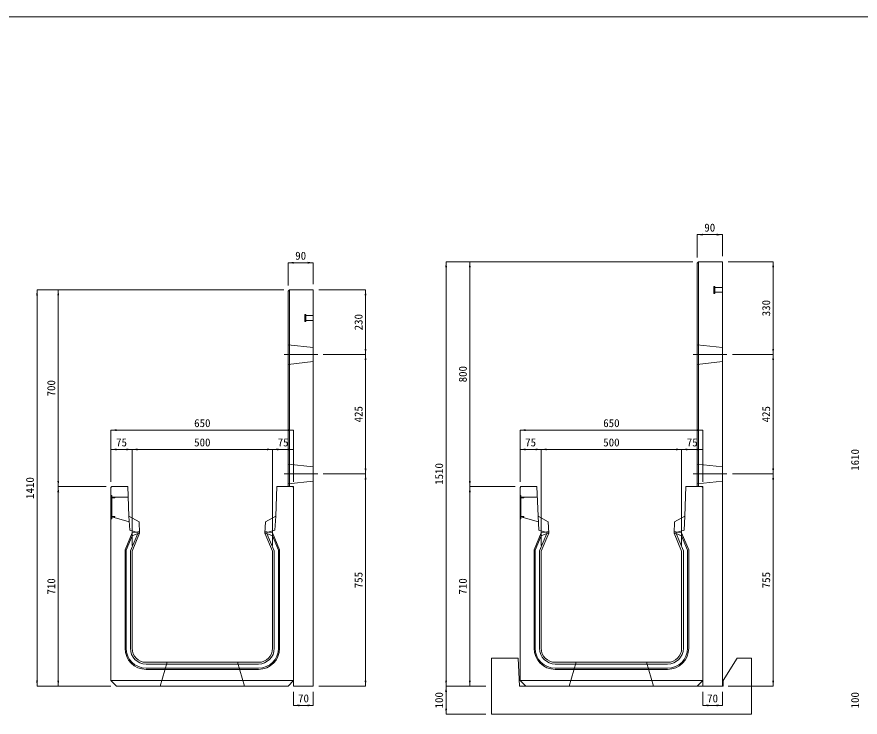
# Model space of a CAD drawing. Units: millimetres at full size. Extents: x -7442 to 51876, y 9625 to 40052.
# Drawn here: x 44845 to 47846, y 36838 to 39329 of the extents above; entities that cross this region are included whole.
import ezdxf
from ezdxf.enums import TextEntityAlignment as Align

# ---------------------------------------------------------------- set-up
doc = ezdxf.new("R2010")
doc.units = ezdxf.units.MM
doc.header["$LTSCALE"] = 16
for name, pattern in [('DASHED', [7.5, 6, -1.5]), ('USER1', [13.5, 7.5, -6]), ('USER2', [285.75, 190.5, -31.75, 31.75, -31.75])]:
    doc.linetypes.add(name, pattern=pattern)
for name, color, linetype, lineweight in [('HOLE', 7, 'DASHED', 9), ('KIJUN', 5, 'Continuous', 9), ('WWAY', 5, 'Continuous', 9), ('寸法線', 7, 'Continuous', 9), ('本体', 2, 'Continuous', 13), ('補助線', 8, 'Continuous', 9), ('ｲﾝｻｰﾄ', 3, 'USER1', 9)]:
    doc.layers.add(name, color=color, linetype=linetype, lineweight=lineweight)
doc.styles.add('ＭＳ ゴシック', font='')
doc.styles.get('ＭＳ ゴシック').set_extended_font_data('MS Gothic')

# ---------------------------------------------------------------- blocks, each defined once
blk = doc.blocks.new('filled_arrow')
at = {"color": 0, "linetype": 'Continuous', "lineweight": -2}
blk.add_solid([(7.5, 1.25), (0, 0), (7.5, -1.25)], dxfattribs=at)

msp = doc.modelspace()

# ---------------------------------------------------------------- linework, layer by layer
at = {"layer": 'HOLE'}
for points in [[(45379.9, 37033.35), (45629.9, 37033.35), (45654.9, 36948.35), (45354.9, 36948.35)], [(46835.59, 37033.35), (47085.59, 37033.35), (47110.59, 36948.35), (46810.59, 36948.35)]]:
    msp.add_lwpolyline(points, close=True, dxfattribs=at)
at = {"layer": 'KIJUN'}
for p, q in [((45255.02, 37493.81), (45255.15, 37483.68)), ((45274.91, 37492.15), (45281.9, 37493.35)), ((45281.65, 37498.38), (45281.9, 37493.35)), ((45734.9, 37492.15), (45727.9, 37493.35)), ((45754.78, 37493.81), (45754.65, 37483.68)), ((46710.71, 37493.81), (46710.84, 37483.68)), ((46730.6, 37492.15), (46737.59, 37493.35)), ((46737.34, 37498.38), (46737.59, 37493.35)), ((47190.59, 37492.15), (47183.59, 37493.35)), ((47210.47, 37493.81), (47210.35, 37483.68)), ((45704.9, 37033.35), (45304.9, 37033.35)), ((47160.59, 37033.35), (46760.59, 37033.35)), ((45704.9, 37027.35), (45304.9, 37027.35)), ((45304.9, 37012.35), (45704.9, 37012.35)), ((45304.9, 37008.35), (45704.9, 37008.35)), ((47160.59, 37027.35), (46760.59, 37027.35)), ((46760.59, 37012.35), (47160.59, 37012.35)), ((46760.59, 37008.35), (47160.59, 37008.35))]:
    msp.add_line(p, q, dxfattribs=at)
at = {"layer": 'KIJUN', "color": 7, "lineweight": 13}
for p, q in [((45704.9, 37033.35), (45304.9, 37033.35)), ((47160.59, 37033.35), (46760.59, 37033.35))]:
    msp.add_line(p, q, dxfattribs=at)
at = {"layer": 'KIJUN', "color": 7}
for p, q in [((45179.9, 36968.35), (45829.9, 36968.35)), ((46635.59, 36968.35), (47285.59, 36968.35))]:
    msp.add_line(p, q, dxfattribs=at)
at = {"layer": 'KIJUN', "color": 7, "lineweight": 13}
for points in [[(45179.9, 36968.35), (45199.9, 36948.35), (45809.9, 36948.35), (45829.9, 36968.35), (45829.9, 37655.35), (45826.9, 37658.35), (45769.9, 37658.35), (45765.9, 37553.35), (45729.9, 37533.35), (45727.9, 37493.35), (45754.9, 37428.35), (45754.9, 37083.35)], [(45254.9, 37083.35), (45254.9, 37428.35), (45281.9, 37493.35), (45279.9, 37533.35), (45243.9, 37553.35), (45239.9, 37658.35), (45182.9, 37658.35), (45179.9, 37655.35), (45179.9, 36968.35)], [(46635.59, 36968.35), (46655.59, 36948.35), (47265.59, 36948.35), (47285.59, 36968.35), (47285.59, 37655.35), (47282.59, 37658.35), (47225.59, 37658.35), (47221.59, 37553.35), (47185.59, 37533.35), (47183.59, 37493.35), (47210.59, 37428.35), (47210.59, 37083.35)], [(46710.59, 37083.35), (46710.59, 37428.35), (46737.59, 37493.35), (46735.59, 37533.35), (46699.59, 37553.35), (46695.59, 37658.35), (46638.59, 37658.35), (46635.59, 37655.35), (46635.59, 36968.35)]]:
    msp.add_lwpolyline(points, dxfattribs=at)
at = {"layer": 'KIJUN', "color": 7, "linetype": 'DASHED', "lineweight": 13}
for points in [[(45281.9, 37493.35), (45246.57, 37503.35), (45243.9, 37553.35)], [(45727.9, 37493.35), (45763.23, 37503.35), (45765.9, 37553.35)], [(46737.59, 37493.35), (46702.26, 37503.35), (46699.59, 37553.35)], [(47183.59, 37493.35), (47218.93, 37503.35), (47221.59, 37553.35)]]:
    msp.add_lwpolyline(points, dxfattribs=at)
at = {"layer": 'KIJUN'}
for points in [[(45281.65, 37498.38), (45255.02, 37493.81), (45229.9, 37433.33), (45229.9, 37083.35)], [(45248.9, 37083.35), (45248.9, 37429.54), (45274.91, 37492.15), (45255.15, 37483.68), (45233.9, 37432.53), (45233.9, 37083.35)], [(45254.9, 37083.35), (45254.9, 37428.35), (45281.9, 37493.35)], [(45779.9, 37083.35), (45779.9, 37433.33), (45754.78, 37493.81), (45728.15, 37498.38), (45727.9, 37493.35), (45754.9, 37428.35), (45754.9, 37083.35)], [(45734.9, 37492.15), (45760.9, 37429.54), (45760.9, 37083.35)], [(45775.9, 37083.35), (45775.9, 37432.53), (45754.65, 37483.68), (45734.9, 37492.15)], [(46737.34, 37498.38), (46710.71, 37493.81), (46685.59, 37433.33), (46685.59, 37083.35)], [(46704.59, 37083.35), (46704.59, 37429.54), (46730.6, 37492.15), (46710.84, 37483.68), (46689.59, 37432.53), (46689.59, 37083.35)], [(46710.59, 37083.35), (46710.59, 37428.35), (46737.59, 37493.35)], [(47235.59, 37083.35), (47235.59, 37433.33), (47210.47, 37493.81), (47183.84, 37498.38), (47183.59, 37493.35), (47210.59, 37428.35), (47210.59, 37083.35)], [(47190.59, 37492.15), (47216.59, 37429.54), (47216.59, 37083.35)], [(47231.59, 37083.35), (47231.59, 37432.53), (47210.35, 37483.68), (47190.59, 37492.15)]]:
    msp.add_lwpolyline(points, dxfattribs=at)
for centre, radius, start, end in [((45304.9, 37083.35), 75, 180, 270), ((45304.9, 37083.35), 71, 180, 270), ((45304.9, 37083.35), 56, 180, 270), ((45304.9, 37083.35), 50, 180, 270), ((45704.9, 37083.35), 75, 270, 0), ((45704.9, 37083.35), 50, 270, 0), ((45704.9, 37083.35), 56, 270, 0), ((45704.9, 37083.35), 71, 270, 0), ((46760.59, 37083.35), 75, 180, 270), ((46760.59, 37083.35), 71, 180, 270), ((46760.59, 37083.35), 56, 180, 270), ((46760.59, 37083.35), 50, 180, 270), ((47160.59, 37083.35), 75, 270, 0), ((47160.59, 37083.35), 50, 270, 0), ((47160.59, 37083.35), 56, 270, 0), ((47160.59, 37083.35), 71, 270, 0)]:
    msp.add_arc(centre, radius, start, end, dxfattribs=at)
at = {"layer": 'KIJUN', "color": 7, "lineweight": 13}
for centre, start, end in [((45304.9, 37083.35), 180, 270), ((45704.9, 37083.35), 270, 0), ((46760.59, 37083.35), 180, 270), ((47160.59, 37083.35), 270, 0)]:
    msp.add_arc(centre, 50, start, end, dxfattribs=at)
at = {"layer": 'WWAY', "color": 7, "linetype": 'DASHED', "lineweight": 13}
for points in [[(45179.9, 37628.35), (45183.1, 37626.35), (45183.1, 37544.35), (45179.9, 37542.35)], [(45241.35, 37620.35), (45183.1, 37620.35), (45183.1, 37626.35), (45179.9, 37628.35)], [(46635.59, 37628.35), (46638.79, 37626.35), (46638.79, 37544.35), (46635.59, 37542.35)], [(46697.04, 37620.35), (46638.79, 37620.35), (46638.79, 37626.35), (46635.59, 37628.35)], [(45179.9, 37542.35), (45183.1, 37544.35), (45183.1, 37550.35), (45244.97, 37533.35)], [(46635.59, 37542.35), (46638.79, 37544.35), (46638.79, 37550.35), (46700.66, 37533.35)]]:
    msp.add_lwpolyline(points, dxfattribs=at)
at = {"layer": 'WWAY'}
for points in [[(45181.1, 37625.35), (45183.1, 37625.35), (45183.1, 37545.35), (45181.1, 37545.35)], [(45183.1, 37620.35), (45193.1, 37620.35), (45193.1, 37618.35), (45183.1, 37618.35)], [(46636.79, 37625.35), (46638.79, 37625.35), (46638.79, 37545.35), (46636.79, 37545.35)], [(46638.79, 37620.35), (46648.79, 37620.35), (46648.79, 37618.35), (46638.79, 37618.35)], [(45183.1, 37552.35), (45193.1, 37552.35), (45193.1, 37550.35), (45183.1, 37550.35)], [(46638.79, 37552.35), (46648.79, 37552.35), (46648.79, 37550.35), (46638.79, 37550.35)]]:
    msp.add_lwpolyline(points, close=True, dxfattribs=at)
at = {"layer": '寸法線'}
for p, q in [((47265.59, 38554.79), (47355.59, 38554.79)), ((47265.59, 38473.35), (47265.59, 38554.79)), ((47355.59, 38478.35), (47355.59, 38554.79)), ((45809.9, 38454.79), (45899.9, 38454.79)), ((45809.9, 38373.35), (45809.9, 38454.79)), ((45899.9, 38378.35), (45899.9, 38454.79)), ((46372.36, 36948.35), (46372.36, 38458.35)), ((47250.59, 38458.35), (46372.36, 38458.35)), ((46456.75, 37658.35), (46456.75, 38458.35)), ((47250.59, 38458.35), (46456.75, 38458.35)), ((47375.59, 38458.35), (47536.19, 38458.35)), ((47536.19, 38128.35), (47536.19, 38458.35)), ((44916.67, 36948.35), (44916.67, 38358.35)), ((45794.9, 38358.35), (44916.67, 38358.35)), ((44992.25, 37658.35), (44992.25, 38358.35)), ((45794.9, 38358.35), (44992.25, 38358.35)), ((45919.9, 38358.35), (46085.7, 38358.35)), ((46085.7, 38128.35), (46085.7, 38358.35)), ((45935.45, 38128.35), (46085.7, 38128.35)), ((45935.45, 38128.35), (46085.7, 38128.35)), ((46085.7, 37703.35), (46085.7, 38128.35)), ((47391.15, 38128.35), (47536.19, 38128.35)), ((47391.15, 38128.35), (47536.19, 38128.35)), ((47536.19, 37703.35), (47536.19, 38128.35)), ((45179.9, 37859.35), (45829.9, 37859.35)), ((45179.9, 37675.35), (45179.9, 37859.35)), ((45829.9, 37675.35), (45829.9, 37859.35)), ((46635.59, 37859.35), (47285.59, 37859.35)), ((46635.59, 37675.35), (46635.59, 37859.35)), ((47285.59, 37675.35), (47285.59, 37859.35)), ((45179.9, 37790.68), (45254.9, 37790.68)), ((45179.9, 37675.35), (45179.9, 37790.68)), ((45254.9, 37790.68), (45754.9, 37790.68)), ((45254.9, 37448.35), (45254.9, 37790.68)), ((45254.9, 37448.35), (45254.9, 37790.68)), ((45754.9, 37448.35), (45754.9, 37790.68)), ((45754.9, 37790.68), (45829.9, 37790.68)), ((45754.9, 37448.35), (45754.9, 37790.68)), ((45829.9, 37675.35), (45829.9, 37790.68)), ((46635.59, 37790.68), (46710.59, 37790.68)), ((46635.59, 37675.35), (46635.59, 37790.68)), ((46710.59, 37790.68), (47210.59, 37790.68)), ((46710.59, 37448.35), (46710.59, 37790.68)), ((46710.59, 37448.35), (46710.59, 37790.68)), ((47210.59, 37448.35), (47210.59, 37790.68)), ((47210.59, 37790.68), (47285.59, 37790.68)), ((47210.59, 37448.35), (47210.59, 37790.68)), ((47285.59, 37675.35), (47285.59, 37790.68)), ((45935.45, 37703.35), (46085.7, 37703.35)), ((45935.45, 37703.35), (46085.7, 37703.35)), ((46085.7, 36948.35), (46085.7, 37703.35)), ((47391.15, 37703.35), (47536.19, 37703.35)), ((47391.15, 37703.35), (47536.19, 37703.35)), ((47536.19, 36948.35), (47536.19, 37703.35)), ((44992.25, 36948.35), (44992.25, 37658.35)), ((45162.9, 37658.35), (44992.25, 37658.35)), ((45162.9, 37658.35), (44992.25, 37658.35)), ((46456.75, 36948.35), (46456.75, 37658.35)), ((46618.59, 37658.35), (46456.75, 37658.35)), ((46618.59, 37658.35), (46456.75, 37658.35)), ((45179.9, 36948.35), (44916.67, 36948.35)), ((45179.9, 36948.35), (44992.25, 36948.35)), ((45919.9, 36948.35), (46085.7, 36948.35)), ((46513.59, 36948.35), (46372.36, 36948.35)), ((46372.36, 36848.35), (46372.36, 36948.35)), ((46513.59, 36948.35), (46372.36, 36948.35)), ((46513.59, 36948.35), (46456.75, 36948.35)), ((47375.59, 36948.35), (47536.19, 36948.35)), ((45829.9, 36928.35), (45829.9, 36880.08)), ((45899.9, 36928.35), (45899.9, 36880.08)), ((47285.59, 36928.35), (47285.59, 36880.08)), ((47355.59, 36928.35), (47355.59, 36880.08)), ((45829.9, 36880.08), (45899.9, 36880.08)), ((47285.59, 36880.08), (47355.59, 36880.08)), ((46513.59, 36848.35), (46372.36, 36848.35))]:
    msp.add_line(p, q, dxfattribs=at)
at = {"layer": '寸法線', "linetype": 'USER2'}
for p, q in [((45915.45, 38128.35), (45796.18, 38128.35)), ((47371.15, 38128.35), (47251.88, 38128.35)), ((45915.45, 37703.35), (45796.18, 37703.35)), ((47371.15, 37703.35), (47251.88, 37703.35))]:
    msp.add_line(p, q, dxfattribs=at)
at = {"layer": '本体', "color": 4, "lineweight": 5}
for p, q in [((47270.59, 38458.35), (47270.59, 37658.35)), ((45814.9, 38358.35), (45814.9, 37658.35))]:
    msp.add_line(p, q, dxfattribs=at)
at = {"layer": '本体', "linetype": 'USER1', "lineweight": 9}
for p, q in [((45809.9, 38163.35), (45899.9, 38153.35)), ((47265.59, 38163.35), (47355.59, 38153.35)), ((45809.9, 38093.35), (45899.9, 38103.35)), ((47265.59, 38093.35), (47355.59, 38103.35)), ((45809.9, 37738.35), (45899.9, 37728.35)), ((47265.59, 37738.35), (47355.59, 37728.35)), ((45809.9, 37668.35), (45899.9, 37678.35)), ((47265.59, 37668.35), (47355.59, 37678.35))]:
    msp.add_line(p, q, dxfattribs=at)
at = {"layer": '本体'}
for p, q in [((46533.59, 37048.35), (46533.59, 36848.35)), ((46628.59, 37048.35), (46533.59, 37048.35)), ((46633.59, 36948.35), (46628.59, 37048.35)), ((47408.59, 37048.35), (47358.59, 36968.35)), ((47458.59, 37048.35), (47408.59, 37048.35)), ((47458.59, 37048.35), (47458.59, 36848.35)), ((47358.59, 36948.35), (46633.59, 36948.35)), ((47358.59, 36968.35), (47358.59, 36948.35)), ((47458.59, 36848.35), (46533.59, 36848.35))]:
    msp.add_line(p, q, dxfattribs=at)
for points in [[(47265.59, 38453.35), (47270.59, 38458.35), (47355.59, 38458.35), (47355.59, 36948.35), (47285.59, 36948.35), (47285.59, 37658.35), (47265.59, 37658.35)], [(45809.9, 38353.35), (45814.9, 38358.35), (45899.9, 38358.35), (45899.9, 36948.35), (45829.9, 36948.35), (45829.9, 37658.35), (45809.9, 37658.35)]]:
    msp.add_lwpolyline(points, close=True, dxfattribs=at)
at = {"layer": '補助線', "color": 1, "lineweight": 13}
msp.add_lwpolyline([(37386.43, 39329.48), (51875.82, 39329.48), (51875.82, 30160.45), (37386.43, 30160.45)], close=True, dxfattribs=at)
at = {"layer": 'ｲﾝｻｰﾄ'}
for p, q in [((47325.59, 38370.85), (47325.59, 38345.85)), ((47328.59, 38370.85), (47325.59, 38370.85)), ((47328.59, 38370.85), (47328.59, 38345.85)), ((47355.59, 38366.85), (47328.59, 38366.85)), ((47355.59, 38349.85), (47328.59, 38349.85)), ((47355.59, 38366.85), (47355.59, 38349.85)), ((47328.59, 38345.85), (47325.59, 38345.85)), ((45869.9, 38270.85), (45869.9, 38245.85)), ((45872.9, 38270.85), (45869.9, 38270.85)), ((45872.9, 38270.85), (45872.9, 38245.85)), ((45899.9, 38266.85), (45872.9, 38266.85)), ((45899.9, 38266.85), (45899.9, 38249.85)), ((45872.9, 38245.85), (45869.9, 38245.85)), ((45899.9, 38249.85), (45872.9, 38249.85))]:
    msp.add_line(p, q, dxfattribs=at)

# ---------------------------------------------------------------- block references
at = {"layer": '寸法線', "xscale": 2.67, "yscale": 2.67}
for p in [(47265.59, 38554.79), (45809.9, 38454.79), (45179.9, 37859.35), (46635.59, 37859.35), (45179.9, 37790.68), (45254.9, 37790.68), (45754.9, 37790.68), (46635.59, 37790.68), (46710.59, 37790.68), (47210.59, 37790.68), (45829.9, 36880.08), (47285.59, 36880.08)]:
    msp.add_blockref('filled_arrow', p, dxfattribs=at)
for p, rotation in [((47355.59, 38554.79), 180), ((45899.9, 38454.79), 180), ((46372.36, 38458.35), 270), ((46456.75, 38458.35), 270), ((47536.19, 38458.35), 270), ((44916.67, 38358.35), 270), ((44992.25, 38358.35), 270), ((46085.7, 38358.35), 270), ((46085.7, 38128.35), 90), ((47536.19, 38128.35), 90), ((46085.7, 38128.35), 270), ((47536.19, 38128.35), 270), ((45829.9, 37859.35), 180), ((47285.59, 37859.35), 180), ((45254.9, 37790.68), 180), ((45754.9, 37790.68), 180), ((45829.9, 37790.68), 180), ((46710.59, 37790.68), 180), ((47210.59, 37790.68), 180), ((47285.59, 37790.68), 180), ((46085.7, 37703.35), 90), ((47536.19, 37703.35), 90), ((46085.7, 37703.35), 270), ((47536.19, 37703.35), 270), ((44992.25, 37658.35), 90), ((46456.75, 37658.35), 90), ((44992.25, 37658.35), 270), ((46456.75, 37658.35), 270), ((44916.67, 36948.35), 90), ((44992.25, 36948.35), 90), ((46085.7, 36948.35), 90), ((46372.36, 36948.35), 90), ((46372.36, 36948.35), 270), ((46456.75, 36948.35), 90), ((47536.19, 36948.35), 90), ((45899.9, 36880.08), 180), ((47355.59, 36880.08), 180), ((46372.36, 36848.35), 90)]:
    msp.add_blockref('filled_arrow', p, dxfattribs=dict(at, rotation=rotation))

# ---------------------------------------------------------------- texts
at = {"layer": '寸法線', "style": 'ＭＳ ゴシック'}
for s, p in [('90', (47310.59, 38579.79)), ('90', (45854.9, 38479.79)), ('650', (45504.9, 37884.35)), ('650', (46960.59, 37884.35)), ('75', (45217.4, 37815.68)), ('500', (45504.9, 37815.68)), ('75', (45792.4, 37815.68)), ('75', (46673.09, 37815.68)), ('500', (46960.59, 37815.68)), ('75', (47248.09, 37815.68)), ('70', (45864.9, 36905.08)), ('70', (47320.59, 36905.08))]:
    msp.add_text(s, height=28.48, dxfattribs=at).set_placement(p, align=Align.MIDDLE_CENTER)
for s, p in [('330', (47511.19, 38293.35)), ('230', (46060.7, 38243.35)), ('800', (46431.75, 38058.35)), ('700', (44967.25, 38008.35)), ('425', (46060.7, 37915.85)), ('425', (47511.19, 37915.85)), ('1610', (47827.5, 37753.35)), ('1510', (46347.36, 37703.35)), ('1410', (44891.67, 37653.35)), ('710', (44967.25, 37303.35)), ('755', (46060.7, 37325.85)), ('710', (46431.75, 37303.35)), ('755', (47511.19, 37325.85)), ('100', (46347.36, 36898.35)), ('100', (47827.5, 36898.35))]:
    msp.add_text(s, height=28.48, rotation=90, dxfattribs=at).set_placement(p, align=Align.MIDDLE_CENTER)

doc.saveas('drawing.dxf')
